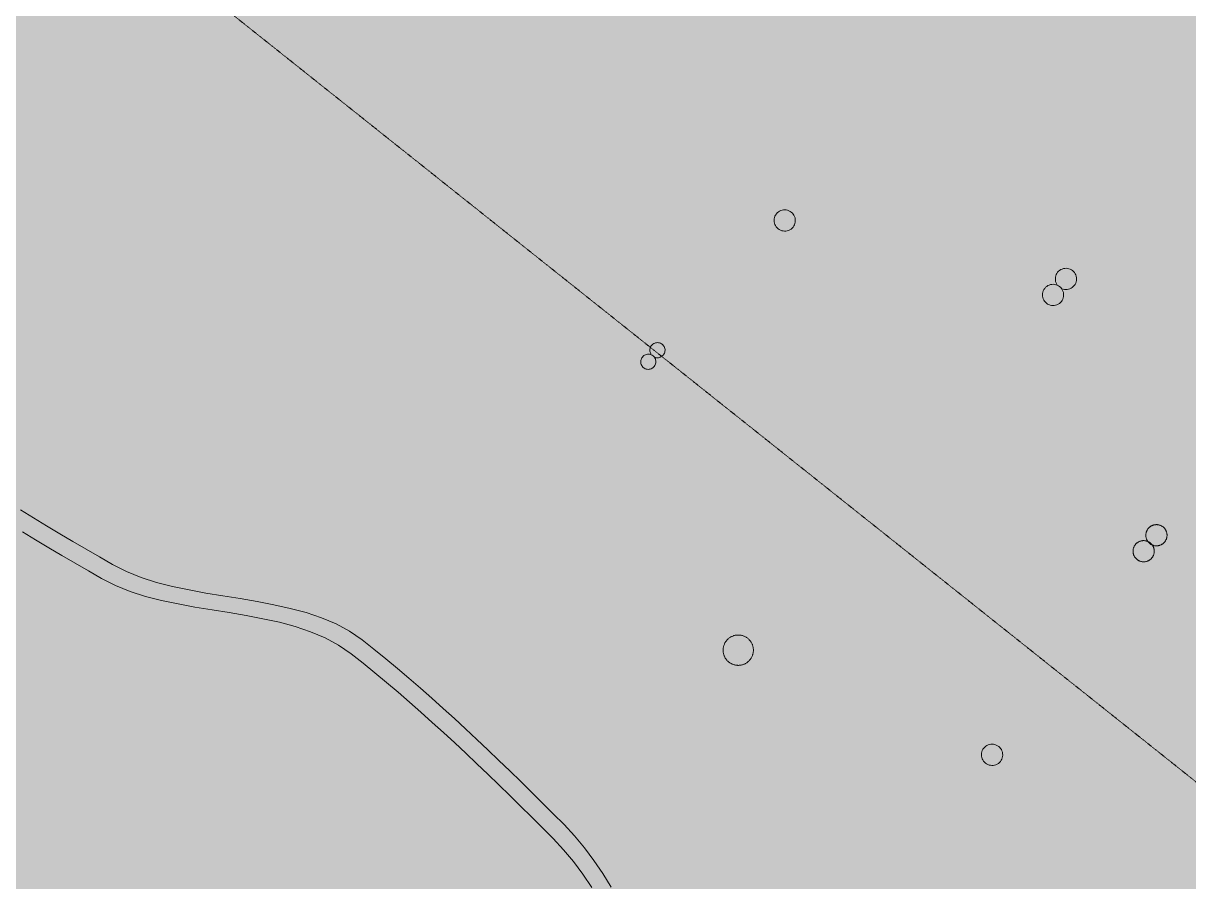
# Model space of a CAD drawing. Header units: millimetres. Extents: x -100577 to 287200, y -212120 to 238461.
# Drawn here: x 51647 to 55489, y 25988 to 28818 of the extents above; entities that cross this region are included whole.
import ezdxf

# ---------------------------------------------------------------- set-up
doc = ezdxf.new("R2010")
doc.units = ezdxf.units.MM
doc.linetypes.add('DASHDOT', pattern=[3.556, 2.54, -0.508, 0, -0.508])
for name, color, linetype, lineweight in [('02_切断（家具）', 8, 'Continuous', 18), ('06_部屋の色', 8, 'Continuous', 0), ('11_見えがかり（家具）', 8, 'Continuous', 9), ('40_通り芯', 1, 'DASHDOT', 9)]:
    doc.layers.add(name, color=color, linetype=linetype, lineweight=lineweight)

msp = doc.modelspace()

# ---------------------------------------------------------------- hatches: boundary and pattern name
at = {"layer": '02_切断（家具）'}
for points in [[(55412.1, 27111.1), (55411.1, 27109.9), (55410.3, 27108.7), (55409.2, 27107.5), (55408.3, 27106.4), (55407.1, 27105.3), (55406.1, 27104.2), (55404.8, 27103.3), (55403.7, 27102.3), (55402.4, 27101.5), (55401.2, 27100.6), (55399.8, 27099.9), (55398.5, 27099.1), (55397.1, 27098.5), (55395.7, 27097.9), (55394.2, 27097.4), (55392.8, 27096.9), (55391.3, 27096.5), (55389.8, 27096.2), (55388.3, 27095.9), (55386.8, 27095.7), (55385.3, 27095.6), (55383.8, 27095.5), (55382.2, 27095.5), (55380.7, 27095.5), (55379.2, 27095.7), (55377.7, 27095.8), (55376.2, 27096.1), (55374.7, 27096.4), (55373.2, 27096.9), (55371.8, 27097.3), (55370.3, 27097.8), (55368.9, 27098.4), (55367.5, 27099.1), (55366.2, 27099.7), (55364.8, 27100.5), (55363.6, 27101.3), (55362.3, 27102.2), (55361.1, 27103.1), (55359.9, 27104.1), (55358.8, 27105.1), (55357.7, 27106.2), (55356.7, 27107.3), (55355.7, 27108.5), (55354.7, 27109.6), (55353.9, 27110.9), (55353, 27112.2), (55352.3, 27113.5), (55351.5, 27114.8), (55350.9, 27116.3), (55350.3, 27117.6), (55349.8, 27119.1), (55349.3, 27120.5), (55348.9, 27122), (55348.6, 27123.5), (55348.3, 27125), (55348.1, 27126.5), (55348, 27128.1), (55347.9, 27129.5), (55347.9, 27131.1), (55347.9, 27132.6), (55348.1, 27134.2), (55348.3, 27135.6), (55348.6, 27137.2), (55348.8, 27138.6), (55349.3, 27140.1), (55349.7, 27141.6), (55350.2, 27143), (55350.8, 27144.4), (55351.5, 27145.8), (55352.1, 27147.2), (55352.9, 27148.5), (55353.7, 27149.8), (55354.6, 27151.1), (55355.5, 27152.3), (55356.5, 27153.4), (55357.5, 27154.6), (55358.6, 27155.6), (55359.7, 27156.7), (55360.9, 27157.7), (55362.1, 27158.6), (55363.4, 27159.5), (55364.6, 27160.3), (55366, 27161.1), (55367.3, 27161.8), (55368.7, 27162.4), (55370, 27163), (55371.5, 27163.5), (55372.9, 27164), (55374.5, 27164.4), (55375.9, 27164.8), (55377.4, 27165), (55378.9, 27165.2), (55380.5, 27165.3), (55382, 27165.5), (55383.5, 27165.4), (55385, 27165.4), (55386.6, 27165.2), (55388, 27165.1), (55389.6, 27164.8), (55391, 27164.5), (55392.5, 27164.1), (55394, 27163.7), (55395.4, 27163.1), (55396.8, 27162.6), (55398.2, 27161.9), (55399.6, 27161.2), (55400.9, 27160.4), (55402.2, 27159.6), (55403.5, 27158.7), (55404.7, 27157.9), (55405.8, 27156.8), (55407, 27155.9), (55408.1, 27154.7), (55409.1, 27153.7), (55410.1, 27152.4), (55411, 27151.3), (55411.9, 27150), (55412.7, 27148.7), (55413.5, 27147.4), (55414.2, 27146.1), (55414.8, 27144.6), (55415.4, 27143.3), (55415.9, 27141.8), (55416.4, 27140.4), (55416.8, 27138.9), (55417.2, 27137.4), (55417.4, 27135.9), (55417.6, 27134.4), (55417.8, 27132.9), (55417.9, 27131.4), (55417.8, 27129.8), (55417.8, 27128.3), (55417.6, 27126.8), (55417.5, 27125.3), (55417.2, 27123.7), (55416.9, 27122.3), (55416.5, 27120.8), (55416.1, 27119.4), (55415.5, 27117.9), (55415, 27116.5), (55414.3, 27115.1), (55413.6, 27113.8), (55412.8, 27112.4)], [(55369.9, 27058.4), (55369, 27057.2), (55368.1, 27056), (55367.1, 27054.8), (55366.1, 27053.7), (55365, 27052.6), (55363.9, 27051.5), (55362.7, 27050.6), (55361.5, 27049.6), (55360.2, 27048.7), (55359, 27047.9), (55357.6, 27047.2), (55356.3, 27046.4), (55354.9, 27045.8), (55353.5, 27045.2), (55352, 27044.7), (55350.6, 27044.2), (55349.1, 27043.8), (55347.7, 27043.5), (55346.1, 27043.2), (55344.7, 27043), (55343.1, 27042.9), (55341.6, 27042.8), (55340, 27042.8), (55338.6, 27042.8), (55337, 27043), (55335.5, 27043.1), (55334, 27043.4), (55332.5, 27043.7), (55331, 27044.2), (55329.6, 27044.6), (55328.1, 27045.1), (55326.7, 27045.7), (55325.3, 27046.4), (55324, 27047), (55322.6, 27047.8), (55321.4, 27048.6), (55320.1, 27049.5), (55318.9, 27050.4), (55317.7, 27051.4), (55316.6, 27052.4), (55315.5, 27053.5), (55314.5, 27054.6), (55313.5, 27055.8), (55312.6, 27056.9), (55311.7, 27058.2), (55310.9, 27059.5), (55310.1, 27060.8), (55309.4, 27062.1), (55308.7, 27063.6), (55308.1, 27064.9), (55307.6, 27066.4), (55307.1, 27067.8), (55306.8, 27069.3), (55306.4, 27070.8), (55306.2, 27072.3), (55305.9, 27073.8), (55305.8, 27075.4), (55305.7, 27076.8), (55305.7, 27078.4), (55305.8, 27079.9), (55305.9, 27081.5), (55306.1, 27082.9), (55306.4, 27084.5), (55306.7, 27085.9), (55307.1, 27087.4), (55307.5, 27088.9), (55308.1, 27090.3), (55308.6, 27091.7), (55309.3, 27093.1), (55309.9, 27094.5), (55310.7, 27095.8), (55311.5, 27097.1), (55312.4, 27098.4), (55313.3, 27099.5), (55314.3, 27100.7), (55315.3, 27101.9), (55316.4, 27102.9), (55317.5, 27104), (55318.7, 27105), (55319.9, 27105.9), (55321.2, 27106.8), (55322.4, 27107.6), (55323.8, 27108.4), (55325.1, 27109.1), (55326.5, 27109.7), (55327.9, 27110.3), (55329.4, 27110.8), (55330.8, 27111.3), (55332.3, 27111.7), (55333.7, 27112.1), (55335.3, 27112.3), (55336.7, 27112.5), (55338.3, 27112.6), (55339.8, 27112.8), (55341.3, 27112.7), (55342.8, 27112.7), (55344.4, 27112.5), (55345.9, 27112.4), (55347.4, 27112.1), (55348.9, 27111.8), (55350.4, 27111.4), (55351.8, 27111), (55353.3, 27110.4), (55354.6, 27109.9), (55356.1, 27109.2), (55357.4, 27108.5), (55358.7, 27107.7), (55360, 27106.9), (55361.3, 27106), (55362.5, 27105.2), (55363.7, 27104.1), (55364.8, 27103.2), (55365.9, 27102), (55366.9, 27101), (55367.9, 27099.7), (55368.8, 27098.6), (55369.7, 27097.3), (55370.5, 27096), (55371.3, 27094.7), (55372, 27093.4), (55372.7, 27091.9), (55373.3, 27090.6), (55373.8, 27089.1), (55374.3, 27087.7), (55374.6, 27086.2), (55375, 27084.7), (55375.2, 27083.2), (55375.5, 27081.7), (55375.6, 27080.2), (55375.7, 27078.7), (55375.7, 27077.1), (55375.6, 27075.6), (55375.5, 27074.1), (55375.3, 27072.6), (55375, 27071), (55374.7, 27069.6), (55374.3, 27068.1), (55373.9, 27066.7), (55373.3, 27065.2), (55372.8, 27063.8), (55372.1, 27062.4), (55371.5, 27061.1), (55370.6, 27059.7)], [(54046, 26724), (54044.7, 26722.1), (54043.4, 26720.4), (54041.9, 26718.7), (54040.6, 26717.1), (54038.9, 26715.6), (54037.4, 26714.1), (54035.7, 26712.7), (54034.1, 26711.4), (54032.2, 26710.1), (54030.4, 26708.9), (54028.4, 26707.8), (54026.6, 26706.8), (54024.5, 26705.9), (54022.6, 26705), (54020.5, 26704.3), (54018.5, 26703.6), (54016.3, 26703.1), (54014.3, 26702.6), (54012, 26702.2), (54010, 26701.9), (54007.7, 26701.7), (54005.6, 26701.6), (54003.3, 26701.6), (54001.3, 26701.7), (53999, 26701.9), (53996.9, 26702.1), (53994.7, 26702.6), (53992.6, 26702.9), (53990.4, 26703.6), (53988.4, 26704.2), (53986.3, 26705), (53984.4, 26705.7), (53982.3, 26706.7), (53980.5, 26707.6), (53978.5, 26708.8), (53976.7, 26709.9), (53974.9, 26711.2), (53973.2, 26712.4), (53971.5, 26713.9), (53969.9, 26715.3), (53968.3, 26716.9), (53966.9, 26718.4), (53965.4, 26720.2), (53964.1, 26721.8), (53962.8, 26723.7), (53961.7, 26725.4), (53960.6, 26727.4), (53959.6, 26729.3), (53958.6, 26731.3), (53957.8, 26733.2), (53957, 26735.4), (53956.4, 26737.4), (53955.8, 26739.6), (53955.3, 26741.6), (53955, 26743.9), (53954.6, 26745.9), (53954.5, 26748.2), (53954.3, 26750.3), (53954.4, 26752.5), (53954.4, 26754.6), (53954.6, 26756.9), (53954.9, 26759), (53955.3, 26761.2), (53955.7, 26763.2), (53956.3, 26765.4), (53956.9, 26767.4), (53957.7, 26769.6), (53958.5, 26771.5), (53959.5, 26773.6), (53960.4, 26775.4), (53961.6, 26777.4), (53962.6, 26779.2), (53964, 26781), (53965.2, 26782.7), (53966.7, 26784.4), (53968, 26786), (53969.7, 26787.6), (53971.2, 26789), (53973, 26790.5), (53974.6, 26791.8), (53976.5, 26793), (53978.2, 26794.2), (53980.2, 26795.3), (53982, 26796.3), (53984.1, 26797.2), (53986, 26798.1), (53988.2, 26798.8), (53990.1, 26799.5), (53992.3, 26800.1), (53994.3, 26800.6), (53996.6, 26800.9), (53998.7, 26801.2), (54000.9, 26801.4), (54003, 26801.5), (54005.3, 26801.5), (54007.4, 26801.5), (54009.6, 26801.2), (54011.7, 26801), (54014, 26800.6), (54016, 26800.2), (54018.2, 26799.6), (54020.2, 26799), (54022.3, 26798.2), (54024.3, 26797.4), (54026.3, 26796.4), (54028.2, 26795.5), (54030.1, 26794.3), (54031.9, 26793.3), (54033.8, 26791.9), (54035.4, 26790.7), (54037.2, 26789.2), (54038.7, 26787.8), (54040.3, 26786.2), (54041.8, 26784.7), (54043.2, 26782.9), (54044.5, 26781.3), (54045.8, 26779.4), (54046.9, 26777.7), (54048.1, 26775.7), (54049.1, 26773.9), (54050, 26771.8), (54050.8, 26769.9), (54051.6, 26767.7), (54052.3, 26765.8), (54052.8, 26763.5), (54053.3, 26761.5), (54053.7, 26759.3), (54054, 26757.2), (54054.2, 26754.9), (54054.3, 26752.9), (54054.3, 26750.6), (54054.2, 26748.5), (54054, 26746.2), (54053.8, 26744.2), (54053.3, 26741.9), (54052.9, 26739.9), (54052.3, 26737.7), (54051.7, 26735.7), (54050.9, 26733.6), (54050.2, 26731.6), (54049.2, 26729.6), (54048.3, 26727.7), (54047.1, 26725.7)]]:
    msp.add_hatch(color=8, dxfattribs=at).paths.add_polyline_path(points)
at = {"layer": '06_部屋の色', "true_color": 0xe9dfcf}
for points in [[(50973.3, 27824.3), (50951.2, 27877), (50930.3, 27931.4), (50910.5, 27987.2), (50891.6, 28044.1), (50873.2, 28101.7), (50855.3, 28159.8), (50837.4, 28218.1), (50819.5, 28276.2), (50801.3, 28334), (50782.4, 28391), (50762.8, 28447), (50742.2, 28501.6), (50720.2, 28554.7), (50698.7, 28608.2), (50678.9, 28664.1), (50660.7, 28721.8), (50643.5, 28780.8), (50626.9, 28840.7), (50610.5, 28900.8), (50593.9, 28960.7), (50576.7, 29019.7), (50558.4, 29077.5), (50538.7, 29133.4), (50517.2, 29186.9), (50493.3, 29237.5), (50466.8, 29284.7), (50437.2, 29327.9), (50404, 29366.7), (50366.9, 29400.4), (50327.6, 29431.3), (50288.4, 29462.3), (50285.4, 29464.7), (50388.8, 29595.7), (50680.9, 29963.9), (50778.1, 30085.9), (50973.8, 30331.4), (51267.6, 30698.3), (51562.2, 31064.4), (51857.6, 31429.9), (52153.9, 31794.7), (52451.1, 32158.8), (52650.1, 32401.6), (52749, 32522.2), (53047.9, 32884.9), (53347.5, 33247), (53648, 33608.3), (53949.3, 33968.9), (54251.5, 34328.9), (54554.5, 34688.1), (62496.7, 27973.9), (62209.2, 27633.1), (61922.5, 27291.5), (61636.6, 26949.3), (61351.5, 26606.4), (61067.2, 26262.9), (60783.6, 25918.7), (60692.9, 25808.2), (60689.8, 25804.3), (60500.9, 25573.9), (60218.9, 25228.4), (59937.8, 24882.3), (59657.4, 24535.5), (59377.9, 24188.1), (59099.1, 23840), (58913.4, 23607), (58821.2, 23491.3), (58544.1, 23141.9), (58267.7, 22791.9), (58028.5, 22487.4), (57995.8, 22518.9), (57959.2, 22553.3), (57922.2, 22587.2), (57884.6, 22620.3), (57808.8, 22685.5), (57770.8, 22718.1), (57732.8, 22750.7), (57694.7, 22783.2), (57656.5, 22815.5), (57618.2, 22847.7), (57579.8, 22879.7), (57541.2, 22911.5), (57502.5, 22943.1), (57463.5, 22974.4), (57424.3, 23005.5), (57383.9, 23035), (57341.6, 23062.1), (57297.6, 23087), (57252.2, 23110.1), (57205.5, 23131.7), (57157.9, 23152), (57109.6, 23171.4), (57060.8, 23190.2), (57011.8, 23208.7), (56962.7, 23227.2), (56913.9, 23245.9), (56865.5, 23265.3), (56817.9, 23285.6), (56771.2, 23307.1), (56725.8, 23330.2), (56681.7, 23355.1), (56639.4, 23382.1), (56599, 23411.6), (56561.3, 23444.5), (56526.7, 23481.4), (56494.8, 23521.7), (56465.1, 23565), (56437.5, 23610.7), (56411.4, 23658.5), (56386.4, 23707.7), (56362.3, 23757.9), (56314.9, 23859.4), (56290.8, 23909.8), (56266, 23959.2), (56240.1, 24007.1), (56212.6, 24053.1), (56184.8, 24098.7), (56157.9, 24145.4), (56131.7, 24193), (56105.9, 24241.1), (56080.3, 24289.5), (56054.7, 24337.9), (56028.9, 24386), (56002.6, 24433.5), (55975.7, 24480.1), (55947.8, 24525.6), (55918.8, 24569.7), (55888.4, 24612), (55856.5, 24652.2), (55822.7, 24690.2), (55786.9, 24725.6), (55748.9, 24758.1), (55708.4, 24787.5), (55665.7, 24814.1), (55621, 24838.1), (55574.5, 24859.8), (55526.3, 24879.4), (55476.7, 24897.2), (55426, 24913.5), (55374.2, 24928.5), (55321.6, 24942.5), (55268.4, 24955.7), (55214.8, 24968.4), (55161.1, 24980.9), (55107.3, 24993.3), (55053.8, 25006.1), (55000.7, 25019.4), (54948.2, 25033.5), (54896.6, 25048.7), (54846, 25065.2), (54795.4, 25081.8), (54743.9, 25097.1), (54691.6, 25111.4), (54638.7, 25125.1), (54585.5, 25138.3), (54532.2, 25151.3), (54478.9, 25164.4), (54426, 25178), (54373.6, 25192.2), (54321.9, 25207.3), (54271.2, 25223.6), (54221.6, 25241.4), (54173.4, 25260.9), (54126.7, 25282.5), (54081.9, 25306.4), (54039.1, 25332.8), (53998.5, 25362.1), (53960.4, 25394.5), (53924.6, 25429.9), (53890.9, 25467.9), (53859, 25508.3), (53828.7, 25550.7), (53799.8, 25594.8), (53771.9, 25640.3), (53744.9, 25686.8), (53718.4, 25734), (53692.2, 25781.7), (53666.2, 25829.5), (53639.9, 25877.1), (53613.3, 25924.1), (53585.9, 25970.2), (53557.6, 26015.1), (53528.1, 26058.6), (53497.2, 26100.2), (53464.6, 26139.6), (53430.1, 26176.6), (53394.4, 26212.2), (53358.7, 26247.6), (53322.9, 26283), (53287.1, 26318.3), (53251, 26353.4), (53214.9, 26388.3), (53178.6, 26423.1), (53142.1, 26457.6), (53105.5, 26491.9), (53068.6, 26525.9), (53031.5, 26559.6), (52994.2, 26593.1), (52956.6, 26626.2), (52918.8, 26658.9), (52880.6, 26691.3), (52842.2, 26723.3), (52803.4, 26754.8), (52764.2, 26785.9), (52723, 26814.4), (52678.3, 26838.4), (52630.5, 26858.5), (52580.2, 26875.3), (52527.7, 26889.4), (52473.6, 26901.4), (52418.2, 26911.9), (52362.1, 26921.4), (52305.7, 26930.5), (52249.5, 26939.9), (52194, 26950), (52139.5, 26961.6), (52086.6, 26975.2), (52035.7, 26991.3), (51987.3, 27010.6), (51941.8, 27033.7), (51898.1, 27058.9), (51854.4, 27084.3), (51810.9, 27109.8), (51767.5, 27135.5), (51724.3, 27161.4), (51681.2, 27187.5), (51638.4, 27213.9), (51595.7, 27240.5), (51553.3, 27267.5), (51511.1, 27294.7), (51469.2, 27322.3), (51427.6, 27350.2), (51386.3, 27378.6), (51345.2, 27407.3), (51304.6, 27436.4), (51264.2, 27466), (51224.3, 27496.1), (51184.7, 27526.6), (51146.9, 27559.4), (51111.9, 27595.9), (51079.8, 27635.9), (51050, 27679), (51022.5, 27725), (50997, 27773.5)], [(60059.6, 22695.2), (49371.1, 31207.6), (51259, 33542.8), (61821.8, 24875), (60940.7, 23785.1), (60967.9, 23763.1), (60087, 22673.4)], [(48444.4, 30026.3), (49371.1, 31207.6), (60059.6, 22695.2), (59194.6, 21592.6), (59222.1, 21571), (59193.3, 21534.2), (59114.6, 21595.9), (59075.3, 21626.8), (59035.9, 21657.6), (58996.6, 21688.5), (58957.2, 21719.3), (58917.9, 21750.2), (58878.5, 21781.1), (58839.2, 21811.9), (58760.5, 21873.6), (58721.2, 21904.5), (58681.8, 21935.3), (58642.5, 21966.2), (58603.1, 21997), (58563.8, 22027.9), (58524.4, 22058.7), (58485.1, 22089.6), (58445.7, 22120.4), (58406.4, 22151.3), (58367.1, 22182.1), (58327.7, 22213), (58288.8, 22244.4), (58250.8, 22276.9), (58213.4, 22310.3), (58176.6, 22344.4), (58140.2, 22379), (58104.1, 22413.9), (58068.1, 22449), (58032, 22484.1), (57995.8, 22518.9), (57959.2, 22553.3), (57922.2, 22587.2), (57884.6, 22620.3), (57808.8, 22685.5), (57770.8, 22718.1), (57732.8, 22750.7), (57694.7, 22783.2), (57656.5, 22815.5), (57618.2, 22847.7), (57579.8, 22879.7), (57541.2, 22911.5), (57502.5, 22943.1), (57463.5, 22974.4), (57424.3, 23005.5), (57383.9, 23035), (57341.6, 23062.1), (57297.6, 23087), (57252.2, 23110.1), (57205.5, 23131.7), (57157.9, 23152), (57109.6, 23171.4), (57060.8, 23190.2), (57011.8, 23208.7), (56962.7, 23227.2), (56913.9, 23245.9), (56865.5, 23265.3), (56817.9, 23285.6), (56771.2, 23307.1), (56725.8, 23330.2), (56681.7, 23355.1), (56639.4, 23382.1), (56599, 23411.6), (56561.3, 23444.5), (56526.7, 23481.4), (56494.8, 23521.7), (56465.1, 23565), (56437.5, 23610.7), (56411.4, 23658.5), (56386.4, 23707.7), (56362.3, 23757.9), (56314.9, 23859.4), (56290.8, 23909.8), (56266, 23959.2), (56240.1, 24007.1), (56212.6, 24053.1), (56184.8, 24098.7), (56157.9, 24145.4), (56131.7, 24193), (56105.9, 24241.1), (56080.3, 24289.5), (56054.7, 24337.9), (56028.9, 24386), (56002.6, 24433.5), (55975.7, 24480.1), (55947.8, 24525.6), (55918.8, 24569.7), (55888.4, 24612), (55856.5, 24652.2), (55822.7, 24690.2), (55786.9, 24725.6), (55748.9, 24758.1), (55708.4, 24787.5), (55665.7, 24814.1), (55621, 24838.1), (55574.5, 24859.8), (55526.3, 24879.4), (55476.7, 24897.2), (55426, 24913.5), (55374.2, 24928.5), (55321.6, 24942.5), (55268.4, 24955.7), (55214.8, 24968.4), (55161.1, 24980.9), (55107.3, 24993.3), (55053.8, 25006.1), (55000.7, 25019.4), (54948.2, 25033.5), (54896.6, 25048.7), (54846, 25065.2), (54795.4, 25081.8), (54743.9, 25097.1), (54691.6, 25111.4), (54638.7, 25125.1), (54585.5, 25138.3), (54532.2, 25151.3), (54478.9, 25164.4), (54426, 25178), (54373.6, 25192.2), (54321.9, 25207.3), (54271.2, 25223.6), (54221.6, 25241.4), (54173.4, 25260.9), (54126.7, 25282.5), (54081.9, 25306.4), (54039.1, 25332.8), (53998.5, 25362.1), (53960.4, 25394.5), (53924.6, 25429.9), (53890.9, 25467.9), (53859, 25508.3), (53828.7, 25550.7), (53799.8, 25594.8), (53771.9, 25640.3), (53744.9, 25686.8), (53718.4, 25734), (53692.2, 25781.7), (53666.2, 25829.5), (53639.9, 25877.1), (53613.3, 25924.1), (53585.9, 25970.2), (53557.6, 26015.1), (53528.1, 26058.6), (53497.2, 26100.2), (53464.6, 26139.6), (53430.1, 26176.6), (53394.4, 26212.2), (53358.7, 26247.6), (53322.9, 26283), (53287.1, 26318.3), (53251, 26353.4), (53214.9, 26388.3), (53178.6, 26423.1), (53142.1, 26457.6), (53105.5, 26491.9), (53068.6, 26525.9), (53031.5, 26559.6), (52994.2, 26593.1), (52956.6, 26626.2), (52918.8, 26658.9), (52880.6, 26691.3), (52842.2, 26723.3), (52803.4, 26754.8), (52764.2, 26785.9), (52723, 26814.4), (52678.3, 26838.4), (52630.5, 26858.5), (52580.2, 26875.3), (52527.7, 26889.4), (52473.6, 26901.4), (52418.2, 26911.9), (52362.1, 26921.4), (52305.7, 26930.5), (52249.5, 26939.9), (52194, 26950), (52139.5, 26961.6), (52086.6, 26975.2), (52035.7, 26991.3), (51987.3, 27010.6), (51941.8, 27033.7), (51898.1, 27058.9), (51854.4, 27084.3), (51810.9, 27109.8), (51767.5, 27135.5), (51724.3, 27161.4), (51681.2, 27187.5), (51638.4, 27213.9), (51595.7, 27240.5), (51553.3, 27267.5), (51511.1, 27294.7), (51469.2, 27322.3), (51427.6, 27350.2), (51386.3, 27378.6), (51345.2, 27407.3), (51304.6, 27436.4), (51264.2, 27466), (51224.3, 27496.1), (51184.7, 27526.6), (51146.9, 27559.4), (51111.9, 27595.9), (51079.8, 27635.9), (51050, 27679), (51022.5, 27725), (50997, 27773.5), (50973.3, 27824.3), (50951.2, 27877), (50930.3, 27931.4), (50910.5, 27987.2), (50891.6, 28044.1), (50873.2, 28101.7), (50855.3, 28159.8), (50837.4, 28218.1), (50819.5, 28276.2), (50801.3, 28334), (50782.4, 28391), (50762.8, 28447), (50742.2, 28501.6), (50720.2, 28554.7), (50698.7, 28608.2), (50678.9, 28664.1), (50660.7, 28721.8), (50643.5, 28780.8), (50626.9, 28840.7), (50610.5, 28900.8), (50593.9, 28960.7), (50576.7, 29019.7), (50558.4, 29077.5), (50538.7, 29133.4), (50517.2, 29186.9), (50493.3, 29237.5), (50466.8, 29284.7), (50437.2, 29327.9), (50404, 29366.7), (50366.9, 29400.4), (49935.3, 29741.3), (49856.9, 29803.3), (49817.6, 29834.3), (49775.2, 29861.2), (49727, 29880.8), (49674.1, 29894.3), (49617.4, 29903), (49557.8, 29908.1), (49496.4, 29910.8), (49434, 29912.4), (49371.8, 29914), (49310.6, 29917.1), (49247.1, 29917.1), (49178.4, 29910.5), (49106.4, 29899.7), (49032.9, 29887.1), (48960, 29875.1), (48889.3, 29866.1), (48822.9, 29862.5), (48762.7, 29866.6), (48710.4, 29881), (48663.1, 29901.7), (48616.4, 29923.2), (48570.8, 29946.1), (48526.6, 29970.7), (48484, 29997.5)]]:
    msp.add_hatch(color=8, dxfattribs=at).paths.add_polyline_path(points)
at = {"layer": '06_部屋の色', "true_color": 0xd8ccb8}
msp.add_hatch(color=8, dxfattribs=at).paths.add_polyline_path([(48484, 29997.5), (48526.6, 29970.7), (48570.8, 29946.1), (48616.4, 29923.2), (48663.1, 29901.7), (48710.4, 29881), (48762.7, 29866.6), (48822.9, 29862.5), (48889.3, 29866.1), (48960, 29875.1), (49032.9, 29887.1), (49106.4, 29899.7), (49178.4, 29910.5), (49247.1, 29917.1), (49310.6, 29917.1), (49371.8, 29914), (49434, 29912.4), (49496.4, 29910.8), (49557.8, 29908.1), (49617.4, 29903), (49674.1, 29894.3), (49727, 29880.8), (49775.2, 29861.2), (49817.6, 29834.3), (49856.9, 29803.3), (49896.1, 29772.3), (49935.3, 29741.3), (49974.6, 29710.3), (50013.8, 29679.3), (50053, 29648.3), (50092.2, 29617.3), (50131.5, 29586.3), (50170.7, 29555.3), (50209.9, 29524.3), (50249.2, 29493.3), (50327.6, 29431.3), (50366.9, 29400.4), (50404, 29366.7), (50437.2, 29327.9), (50466.8, 29284.7), (50493.3, 29237.5), (50517.2, 29186.9), (50538.7, 29133.4), (50558.4, 29077.5), (50576.7, 29019.7), (50593.9, 28960.7), (50610.5, 28900.8), (50626.9, 28840.7), (50643.5, 28780.8), (50660.7, 28721.8), (50678.9, 28664.1), (50698.7, 28608.2), (50720.2, 28554.7), (50742.2, 28501.6), (50762.8, 28447), (50782.4, 28391), (50801.3, 28334), (50819.5, 28276.2), (50837.4, 28218.1), (50855.3, 28159.8), (50873.2, 28101.7), (50891.6, 28044.1), (50910.5, 27987.2), (50930.3, 27931.4), (50951.2, 27877), (50973.3, 27824.3), (50997, 27773.5), (51022.5, 27725), (51050, 27679), (51079.8, 27635.9), (51111.9, 27595.9), (51146.9, 27559.4), (51184.7, 27526.6), (51224.3, 27496.1), (51264.2, 27466), (51304.6, 27436.4), (51345.2, 27407.3), (51386.3, 27378.6), (51427.6, 27350.2), (51469.2, 27322.3), (51511.1, 27294.7), (51553.3, 27267.5), (51595.7, 27240.5), (51638.4, 27213.9), (51681.2, 27187.5), (51724.3, 27161.4), (51767.5, 27135.5), (51810.9, 27109.8), (51854.4, 27084.3), (51898.1, 27058.9), (51941.8, 27033.7), (51987.3, 27010.6), (52035.7, 26991.3), (52086.6, 26975.2), (52139.5, 26961.6), (52194, 26950), (52249.5, 26939.9), (52305.7, 26930.5), (52362.1, 26921.4), (52418.2, 26911.9), (52473.6, 26901.4), (52527.7, 26889.4), (52580.2, 26875.3), (52630.5, 26858.5), (52678.3, 26838.4), (52723, 26814.4), (52764.2, 26785.9), (52803.4, 26754.8), (52842.2, 26723.3), (52880.6, 26691.3), (52918.8, 26658.9), (52956.6, 26626.2), (52994.2, 26593.1), (53031.5, 26559.6), (53068.6, 26525.9), (53105.5, 26491.9), (53142.1, 26457.6), (53178.6, 26423.1), (53214.9, 26388.3), (53251, 26353.4), (53287.1, 26318.3), (53322.9, 26283), (53358.7, 26247.6), (53394.4, 26212.2), (53430.1, 26176.6), (53464.6, 26139.6), (53497.2, 26100.2), (53528.1, 26058.6), (53557.6, 26015.1), (53585.9, 25970.2), (53613.3, 25924.1), (53639.9, 25877.1), (53666.2, 25829.5), (53692.2, 25781.7), (53718.4, 25734), (53744.9, 25686.8), (53771.9, 25640.3), (53799.8, 25594.8), (53828.7, 25550.7), (53859, 25508.3), (53890.9, 25467.9), (53924.6, 25429.9), (53960.4, 25394.5), (53998.5, 25362.1), (54039.1, 25332.8), (54081.9, 25306.4), (54126.7, 25282.5), (54173.4, 25260.9), (54221.6, 25241.4), (54271.2, 25223.6), (54321.9, 25207.3), (54373.6, 25192.2), (54426, 25178), (54478.9, 25164.4), (54532.2, 25151.3), (54585.5, 25138.3), (54638.7, 25125.1), (54691.6, 25111.4), (54743.9, 25097.1), (54795.4, 25081.8), (54846, 25065.2), (54896.6, 25048.7), (54948.2, 25033.5), (55000.7, 25019.4), (55053.8, 25006.1), (55107.3, 24993.3), (55161.1, 24980.9), (55214.8, 24968.4), (55268.4, 24955.7), (55321.6, 24942.5), (55374.2, 24928.5), (55426, 24913.5), (55476.7, 24897.2), (55526.3, 24879.4), (55574.5, 24859.8), (55621, 24838.1), (55665.7, 24814.1), (55708.4, 24787.5), (55748.9, 24758.1), (55786.9, 24725.6), (55822.7, 24690.2), (55856.5, 24652.2), (55888.4, 24612), (55918.8, 24569.7), (55947.8, 24525.6), (55975.7, 24480.1), (56002.6, 24433.5), (56028.9, 24386), (56054.7, 24337.9), (56105.9, 24241.1), (56131.7, 24193), (56157.9, 24145.4), (56184.8, 24098.7), (56212.6, 24053.1), (56240.1, 24007.1), (56266, 23959.2), (56290.8, 23909.8), (56314.9, 23859.4), (56338.6, 23808.7), (56362.3, 23757.9), (56386.4, 23707.7), (56411.4, 23658.5), (56437.5, 23610.7), (56465.1, 23565), (56494.8, 23521.7), (56526.7, 23481.4), (56561.3, 23444.5), (56599, 23411.6), (56639.4, 23382.1), (56681.7, 23355.1), (56725.8, 23330.2), (56771.2, 23307.1), (56817.9, 23285.6), (56865.5, 23265.3), (56913.9, 23245.9), (56962.7, 23227.2), (57011.8, 23208.7), (57060.8, 23190.2), (57109.6, 23171.4), (57157.9, 23152), (57205.5, 23131.7), (57252.2, 23110.1), (57297.6, 23087), (57341.6, 23062.1), (57383.9, 23035), (57424.3, 23005.5), (57463.5, 22974.4), (57502.5, 22943.1), (57541.2, 22911.5), (57579.8, 22879.7), (57618.2, 22847.7), (57656.5, 22815.5), (57694.7, 22783.2), (57732.8, 22750.7), (57770.8, 22718.1), (57808.8, 22685.5), (57846.7, 22652.9), (57884.6, 22620.3), (57922.2, 22587.2), (57959.2, 22553.3), (57995.8, 22518.9), (58032, 22484.1), (58068.1, 22449), (58104.1, 22413.9), (58140.2, 22379), (58176.6, 22344.4), (58213.4, 22310.3), (58250.8, 22276.9), (58288.8, 22244.4), (58327.7, 22213), (58367.1, 22182.1), (58406.4, 22151.3), (58445.7, 22120.4), (58485.1, 22089.6), (58524.4, 22058.7), (58563.8, 22027.9), (58603.1, 21997), (58642.5, 21966.2), (58681.8, 21935.3), (58721.2, 21904.5), (58760.5, 21873.6), (58839.2, 21811.9), (58878.5, 21781.1), (58917.9, 21750.2), (58957.2, 21719.3), (58996.6, 21688.5), (59035.9, 21657.6), (59075.3, 21626.8), (59114.6, 21595.9), (59193.3, 21534.2), (58357.3, 20468.5), (47516.8, 28845.6), (48443.6, 30026.9)])

# ---------------------------------------------------------------- linework, layer by layer
at = {"layer": '02_切断（家具）'}
for points in [[(55412.1, 27111.1), (55411.1, 27109.9), (55410.3, 27108.7), (55409.2, 27107.5), (55408.3, 27106.4), (55407.1, 27105.3), (55406.1, 27104.2), (55404.8, 27103.3), (55403.7, 27102.3), (55402.4, 27101.5), (55401.2, 27100.6), (55399.8, 27099.9), (55398.5, 27099.1), (55397.1, 27098.5), (55395.7, 27097.9), (55394.2, 27097.4), (55392.8, 27096.9), (55391.3, 27096.5), (55389.8, 27096.2), (55388.3, 27095.9), (55386.8, 27095.7), (55385.3, 27095.6), (55383.8, 27095.5), (55382.2, 27095.5), (55380.7, 27095.5), (55379.2, 27095.7), (55377.7, 27095.8), (55376.2, 27096.1), (55374.7, 27096.4), (55373.2, 27096.9), (55371.8, 27097.3), (55370.3, 27097.8), (55368.9, 27098.4), (55367.5, 27099.1), (55366.2, 27099.7), (55364.8, 27100.5), (55363.6, 27101.3), (55362.3, 27102.2), (55361.1, 27103.1), (55359.9, 27104.1), (55358.8, 27105.1), (55357.7, 27106.2), (55356.7, 27107.3), (55355.7, 27108.5), (55354.7, 27109.6), (55353.9, 27110.9), (55353, 27112.2), (55352.3, 27113.5), (55351.5, 27114.8), (55350.9, 27116.3), (55350.3, 27117.6), (55349.8, 27119.1), (55349.3, 27120.5), (55348.9, 27122), (55348.6, 27123.5), (55348.3, 27125), (55348.1, 27126.5), (55348, 27128.1), (55347.9, 27129.5), (55347.9, 27131.1), (55347.9, 27132.6), (55348.1, 27134.2), (55348.3, 27135.6), (55348.6, 27137.2), (55348.8, 27138.6), (55349.3, 27140.1), (55349.7, 27141.6), (55350.2, 27143), (55350.8, 27144.4), (55351.5, 27145.8), (55352.1, 27147.2), (55352.9, 27148.5), (55353.7, 27149.8), (55354.6, 27151.1), (55355.5, 27152.3), (55356.5, 27153.4), (55357.5, 27154.6), (55358.6, 27155.6), (55359.7, 27156.7), (55360.9, 27157.7), (55362.1, 27158.6), (55363.4, 27159.5), (55364.6, 27160.3), (55366, 27161.1), (55367.3, 27161.8), (55368.7, 27162.4), (55370, 27163), (55371.5, 27163.5), (55372.9, 27164), (55374.5, 27164.4), (55375.9, 27164.8), (55377.4, 27165), (55378.9, 27165.2), (55380.5, 27165.3), (55382, 27165.5), (55383.5, 27165.4), (55385, 27165.4), (55386.6, 27165.2), (55388, 27165.1), (55389.6, 27164.8), (55391, 27164.5), (55392.5, 27164.1), (55394, 27163.7), (55395.4, 27163.1), (55396.8, 27162.6), (55398.2, 27161.9), (55399.6, 27161.2), (55400.9, 27160.4), (55402.2, 27159.6), (55403.5, 27158.7), (55404.7, 27157.9), (55405.8, 27156.8), (55407, 27155.9), (55408.1, 27154.7), (55409.1, 27153.7), (55410.1, 27152.4), (55411, 27151.3), (55411.9, 27150), (55412.7, 27148.7), (55413.5, 27147.4), (55414.2, 27146.1), (55414.8, 27144.6), (55415.4, 27143.3), (55415.9, 27141.8), (55416.4, 27140.4), (55416.8, 27138.9), (55417.2, 27137.4), (55417.4, 27135.9), (55417.6, 27134.4), (55417.8, 27132.9), (55417.9, 27131.4), (55417.8, 27129.8), (55417.8, 27128.3), (55417.6, 27126.8), (55417.5, 27125.3), (55417.2, 27123.7), (55416.9, 27122.3), (55416.5, 27120.8), (55416.1, 27119.4), (55415.5, 27117.9), (55415, 27116.5), (55414.3, 27115.1), (55413.6, 27113.8), (55412.8, 27112.4), (55412.1, 27111.1)], [(55369.9, 27058.4), (55369, 27057.2), (55368.1, 27056), (55367.1, 27054.8), (55366.1, 27053.7), (55365, 27052.6), (55363.9, 27051.5), (55362.7, 27050.6), (55361.5, 27049.6), (55360.2, 27048.7), (55359, 27047.9), (55357.6, 27047.2), (55356.3, 27046.4), (55354.9, 27045.8), (55353.5, 27045.2), (55352, 27044.7), (55350.6, 27044.2), (55349.1, 27043.8), (55347.7, 27043.5), (55346.1, 27043.2), (55344.7, 27043), (55343.1, 27042.9), (55341.6, 27042.8), (55340, 27042.8), (55338.6, 27042.8), (55337, 27043), (55335.5, 27043.1), (55334, 27043.4), (55332.5, 27043.7), (55331, 27044.2), (55329.6, 27044.6), (55328.1, 27045.1), (55326.7, 27045.7), (55325.3, 27046.4), (55324, 27047), (55322.6, 27047.8), (55321.4, 27048.6), (55320.1, 27049.5), (55318.9, 27050.4), (55317.7, 27051.4), (55316.6, 27052.4), (55315.5, 27053.5), (55314.5, 27054.6), (55313.5, 27055.8), (55312.6, 27056.9), (55311.7, 27058.2), (55310.9, 27059.5), (55310.1, 27060.8), (55309.4, 27062.1), (55308.7, 27063.6), (55308.1, 27064.9), (55307.6, 27066.4), (55307.1, 27067.8), (55306.8, 27069.3), (55306.4, 27070.8), (55306.2, 27072.3), (55305.9, 27073.8), (55305.8, 27075.4), (55305.7, 27076.8), (55305.7, 27078.4), (55305.8, 27079.9), (55305.9, 27081.5), (55306.1, 27082.9), (55306.4, 27084.5), (55306.7, 27085.9), (55307.1, 27087.4), (55307.5, 27088.9), (55308.1, 27090.3), (55308.6, 27091.7), (55309.3, 27093.1), (55309.9, 27094.5), (55310.7, 27095.8), (55311.5, 27097.1), (55312.4, 27098.4), (55313.3, 27099.5), (55314.3, 27100.7), (55315.3, 27101.9), (55316.4, 27102.9), (55317.5, 27104), (55318.7, 27105), (55319.9, 27105.9), (55321.2, 27106.8), (55322.4, 27107.6), (55323.8, 27108.4), (55325.1, 27109.1), (55326.5, 27109.7), (55327.9, 27110.3), (55329.4, 27110.8), (55330.8, 27111.3), (55332.3, 27111.7), (55333.7, 27112.1), (55335.3, 27112.3), (55336.7, 27112.5), (55338.3, 27112.6), (55339.8, 27112.8), (55341.3, 27112.7), (55342.8, 27112.7), (55344.4, 27112.5), (55345.9, 27112.4), (55347.4, 27112.1), (55348.9, 27111.8), (55350.4, 27111.4), (55351.8, 27111), (55353.3, 27110.4), (55354.6, 27109.9), (55356.1, 27109.2), (55357.4, 27108.5), (55358.7, 27107.7), (55360, 27106.9), (55361.3, 27106), (55362.5, 27105.2), (55363.7, 27104.1), (55364.8, 27103.2), (55365.9, 27102), (55366.9, 27101), (55367.9, 27099.7), (55368.8, 27098.6), (55369.7, 27097.3), (55370.5, 27096), (55371.3, 27094.7), (55372, 27093.4), (55372.7, 27091.9), (55373.3, 27090.6), (55373.8, 27089.1), (55374.3, 27087.7), (55374.6, 27086.2), (55375, 27084.7), (55375.2, 27083.2), (55375.5, 27081.7), (55375.6, 27080.2), (55375.7, 27078.7), (55375.7, 27077.1), (55375.6, 27075.6), (55375.5, 27074.1), (55375.3, 27072.6), (55375, 27071), (55374.7, 27069.6), (55374.3, 27068.1), (55373.9, 27066.7), (55373.3, 27065.2), (55372.8, 27063.8), (55372.1, 27062.4), (55371.5, 27061.1), (55370.6, 27059.7), (55369.9, 27058.4)], [(54046, 26724), (54044.7, 26722.1), (54043.4, 26720.4), (54041.9, 26718.7), (54040.6, 26717.1), (54038.9, 26715.6), (54037.4, 26714.1), (54035.7, 26712.7), (54034.1, 26711.4), (54032.2, 26710.1), (54030.4, 26708.9), (54028.4, 26707.8), (54026.6, 26706.8), (54024.5, 26705.9), (54022.6, 26705), (54020.5, 26704.3), (54018.5, 26703.6), (54016.3, 26703.1), (54014.3, 26702.6), (54012, 26702.2), (54010, 26701.9), (54007.7, 26701.7), (54005.6, 26701.6), (54003.3, 26701.6), (54001.3, 26701.7), (53999, 26701.9), (53996.9, 26702.1), (53994.7, 26702.6), (53992.6, 26702.9), (53990.4, 26703.6), (53988.4, 26704.2), (53986.3, 26705), (53984.4, 26705.7), (53982.3, 26706.7), (53980.5, 26707.6), (53978.5, 26708.8), (53976.7, 26709.9), (53974.9, 26711.2), (53973.2, 26712.4), (53971.5, 26713.9), (53969.9, 26715.3), (53968.3, 26716.9), (53966.9, 26718.4), (53965.4, 26720.2), (53964.1, 26721.8), (53962.8, 26723.7), (53961.7, 26725.4), (53960.6, 26727.4), (53959.6, 26729.3), (53958.6, 26731.3), (53957.8, 26733.2), (53957, 26735.4), (53956.4, 26737.4), (53955.8, 26739.6), (53955.3, 26741.6), (53955, 26743.9), (53954.6, 26745.9), (53954.5, 26748.2), (53954.3, 26750.3), (53954.4, 26752.5), (53954.4, 26754.6), (53954.6, 26756.9), (53954.9, 26759), (53955.3, 26761.2), (53955.7, 26763.2), (53956.3, 26765.4), (53956.9, 26767.4), (53957.7, 26769.6), (53958.5, 26771.5), (53959.5, 26773.6), (53960.4, 26775.4), (53961.6, 26777.4), (53962.6, 26779.2), (53964, 26781), (53965.2, 26782.7), (53966.7, 26784.4), (53968, 26786), (53969.7, 26787.6), (53971.2, 26789), (53973, 26790.5), (53974.6, 26791.8), (53976.5, 26793), (53978.2, 26794.2), (53980.2, 26795.3), (53982, 26796.3), (53984.1, 26797.2), (53986, 26798.1), (53988.2, 26798.8), (53990.1, 26799.5), (53992.3, 26800.1), (53994.3, 26800.6), (53996.6, 26800.9), (53998.7, 26801.2), (54000.9, 26801.4), (54003, 26801.5), (54005.3, 26801.5), (54007.4, 26801.5), (54009.6, 26801.2), (54011.7, 26801), (54014, 26800.6), (54016, 26800.2), (54018.2, 26799.6), (54020.2, 26799), (54022.3, 26798.2), (54024.3, 26797.4), (54026.3, 26796.4), (54028.2, 26795.5), (54030.1, 26794.3), (54031.9, 26793.3), (54033.8, 26791.9), (54035.4, 26790.7), (54037.2, 26789.2), (54038.7, 26787.8), (54040.3, 26786.2), (54041.8, 26784.7), (54043.2, 26782.9), (54044.5, 26781.3), (54045.8, 26779.4), (54046.9, 26777.7), (54048.1, 26775.7), (54049.1, 26773.9), (54050, 26771.8), (54050.8, 26769.9), (54051.6, 26767.7), (54052.3, 26765.8), (54052.8, 26763.5), (54053.3, 26761.5), (54053.7, 26759.3), (54054, 26757.2), (54054.2, 26754.9), (54054.3, 26752.9), (54054.3, 26750.6), (54054.2, 26748.5), (54054, 26746.2), (54053.8, 26744.2), (54053.3, 26741.9), (54052.9, 26739.9), (54052.3, 26737.7), (54051.7, 26735.7), (54050.9, 26733.6), (54050.2, 26731.6), (54049.2, 26729.6), (54048.3, 26727.7), (54047.1, 26725.7), (54046, 26724)]]:
    msp.add_lwpolyline(points, dxfattribs=at)
at = {"layer": '11_見えがかり（家具）'}
for points in [[(54127.4, 28186.1), (54130, 28189.9), (54133.1, 28193.3), (54136.6, 28196.2), (54140.4, 28198.7), (54144.6, 28200.7), (54148.9, 28202.1), (54153.4, 28202.9), (54158, 28203.1), (54162.6, 28202.7), (54167.1, 28201.7), (54171.4, 28200.2), (54175.4, 28198.1), (54179.2, 28195.5), (54182.6, 28192.4), (54185.5, 28188.9), (54188, 28185.1), (54190, 28180.9), (54191.4, 28176.6), (54192.2, 28172.1), (54192.4, 28167.5), (54192, 28162.9), (54191.1, 28158.5), (54189.5, 28154.1), (54187.4, 28150.1), (54184.8, 28146.3), (54181.7, 28142.9), (54178.2, 28140), (54174.4, 28137.5), (54170.2, 28135.5), (54165.9, 28134.1), (54161.4, 28133.3), (54156.8, 28133.1), (54152.2, 28133.5), (54147.8, 28134.5), (54143.5, 28136), (54139.4, 28138.1), (54135.6, 28140.7), (54132.2, 28143.8), (54129.3, 28147.3), (54126.8, 28151.1), (54124.8, 28155.3), (54123.5, 28159.6), (54122.6, 28164.1), (54122.4, 28168.7), (54122.8, 28173.3), (54123.8, 28177.8), (54125.3, 28182.1), (54127.4, 28186.1)], [(55054.6, 27993.6), (55057.2, 27997.3), (55060.3, 28000.7), (55063.8, 28003.7), (55067.6, 28006.2), (55071.8, 28008.1), (55076.1, 28009.5), (55080.6, 28010.3), (55085.2, 28010.5), (55089.8, 28010.2), (55094.3, 28009.2), (55098.6, 28007.6), (55102.6, 28005.6), (55106.4, 28002.9), (55109.8, 27999.9), (55112.7, 27996.4), (55115.2, 27992.5), (55117.2, 27988.4), (55118.6, 27984), (55119.4, 27979.5), (55119.6, 27974.9), (55119.2, 27970.4), (55118.3, 27965.9), (55116.7, 27961.6), (55114.6, 27957.5), (55112, 27953.8), (55108.9, 27950.4), (55105.4, 27947.4), (55101.6, 27944.9), (55097.4, 27943), (55093.1, 27941.6), (55088.6, 27940.8), (55084, 27940.6), (55079.4, 27940.9), (55075, 27941.9), (55073.1, 27942.6)], [(55054.8, 27957.3), (55054, 27958.6), (55052, 27962.7), (55050.6, 27967.1), (55049.8, 27971.6), (55049.6, 27976.2), (55050, 27980.7), (55051, 27985.2), (55052.5, 27989.5), (55054.6, 27993.6)], [(55012, 27940.7), (55014.6, 27944.4), (55017.7, 27947.8), (55021.2, 27950.8), (55025.1, 27953.3), (55029.2, 27955.2), (55033.6, 27956.6), (55038.1, 27957.4), (55042.6, 27957.7), (55047.2, 27957.3), (55051.7, 27956.3), (55056, 27954.8), (55060.1, 27952.7), (55063.8, 27950.1), (55067.2, 27947), (55070.2, 27943.5), (55072.6, 27939.6), (55074.6, 27935.5), (55076, 27931.1), (55076.8, 27926.6), (55077, 27922), (55076.6, 27917.5), (55075.7, 27913), (55074.1, 27908.7), (55072, 27904.6), (55069.4, 27900.9), (55066.3, 27897.5), (55062.8, 27894.5), (55059, 27892), (55054.9, 27890.1), (55050.5, 27888.7), (55046, 27887.9), (55041.4, 27887.7), (55036.9, 27888), (55032.4, 27889), (55028.1, 27890.6), (55024, 27892.7), (55020.2, 27895.3), (55016.9, 27898.3), (55013.9, 27901.8), (55011.4, 27905.7), (55009.5, 27909.8), (55008.1, 27914.2), (55007.3, 27918.7), (55007, 27923.3), (55007.4, 27927.8), (55008.4, 27932.3), (55009.9, 27936.6), (55012, 27940.7)], [(53716.5, 27727.9), (53716.2, 27728.4), (53714.8, 27731.3), (53713.8, 27734.5), (53713.2, 27737.7), (53713.1, 27740.9), (53713.3, 27744.2), (53714, 27747.4)], [(53714, 27747.4), (53715.1, 27750.5), (53716.6, 27753.4), (53718.5, 27756.1), (53720.7, 27758.5), (53723.2, 27760.6), (53725.9, 27762.4), (53728.9, 27763.8), (53732, 27764.8), (53735.2, 27765.3), (53738.5, 27765.5), (53741.8, 27765.2), (53744.9, 27764.5), (53748, 27763.4), (53750.9, 27761.9), (53753.6, 27760.1), (53756, 27757.9), (53758.2, 27755.4), (53759.9, 27752.6), (53761.3, 27749.7), (53762.3, 27746.5), (53762.9, 27743.3), (53763.1, 27740.1), (53762.8, 27736.8), (53762.1, 27733.6), (53761, 27730.5), (53759.5, 27727.6), (53757.6, 27724.9), (53752.9, 27720.4), (53747.2, 27717.2), (53744.1, 27716.2), (53740.9, 27715.7), (53737.6, 27715.5), (53734.4, 27715.8), (53731.2, 27716.5), (53730.6, 27716.7)], [(53683.7, 27709.3), (53684.8, 27712.4), (53686.3, 27715.3), (53688.2, 27717.9), (53690.4, 27720.4), (53692.9, 27722.5), (53695.6, 27724.3), (53698.6, 27725.6), (53701.7, 27726.6), (53704.9, 27727.2), (53708.2, 27727.4), (53711.4, 27727.1), (53714.6, 27726.4), (53717.7, 27725.3), (53720.6, 27723.8), (53723.3, 27722), (53725.7, 27719.8), (53727.8, 27717.3), (53729.6, 27714.5), (53731, 27711.5), (53732, 27708.4), (53732.6, 27705.2), (53732.7, 27701.9), (53732.5, 27698.7), (53731.8, 27695.5), (53730.7, 27692.4), (53729.2, 27689.5), (53727.3, 27686.8), (53722.6, 27682.3), (53716.9, 27679.1), (53713.8, 27678.1), (53710.6, 27677.5), (53707.3, 27677.4), (53704, 27677.7), (53700.9, 27678.4), (53697.8, 27679.5), (53694.9, 27681), (53692.2, 27682.8), (53689.8, 27685), (53687.6, 27687.5), (53685.9, 27690.3), (53684.5, 27693.2), (53683.5, 27696.3), (53682.9, 27699.6), (53682.7, 27702.8), (53683, 27706.1), (53683.7, 27709.3)], [(51638.4, 27213.9), (51681.2, 27187.5), (51724.3, 27161.4), (51767.5, 27135.5), (51810.9, 27109.8), (51854.4, 27084.3), (51898.1, 27058.9), (51941.8, 27033.7), (51987.3, 27010.6), (52035.7, 26991.3), (52086.6, 26975.2), (52139.5, 26961.6), (52194, 26950), (52249.5, 26939.9), (52305.7, 26930.5), (52362.1, 26921.4), (52418.2, 26911.9), (52473.6, 26901.4), (52527.7, 26889.4), (52580.2, 26875.3), (52630.5, 26858.5), (52678.3, 26838.4), (52723, 26814.4), (52764.2, 26785.9), (52803.4, 26754.8), (52842.2, 26723.3), (52880.6, 26691.3), (52918.8, 26658.9), (52956.6, 26626.2), (52994.2, 26593.1), (53031.5, 26559.6), (53068.6, 26525.9), (53105.5, 26491.9), (53142.1, 26457.6), (53178.6, 26423.1), (53214.9, 26388.3), (53251, 26353.4), (53287.1, 26318.3), (53322.9, 26283), (53358.7, 26247.6), (53394.4, 26212.2), (53430.1, 26176.6), (53464.6, 26139.6), (53497.2, 26100.2), (53528.1, 26058.6), (53557.6, 26015.1), (53585.9, 25970.2)], [(53521.7, 25969.4), (53492.2, 26012.8), (53461.3, 26054.4), (53428.7, 26093.8), (53394.1, 26130.8), (53358.5, 26166.3), (53322.8, 26201.8), (53287, 26237.2), (53251.1, 26272.4), (53215.1, 26307.5), (53178.9, 26342.5), (53142.6, 26377.2), (53106.1, 26411.7), (53069.5, 26446), (53032.6, 26480), (52995.5, 26513.7), (52958.2, 26547.1), (52920.6, 26580.2), (52882.7, 26612.9), (52844.6, 26645.3), (52806.1, 26677.3), (52767.3, 26708.8), (52728.1, 26739.9), (52686.9, 26768.4), (52642.2, 26792.4), (52594.4, 26812.5), (52544, 26829.3), (52491.6, 26843.4), (52437.4, 26855.4), (52382, 26865.8), (52325.9, 26875.3), (52269.6, 26884.4), (52213.3, 26893.8), (52157.8, 26903.9), (52103.3, 26915.5), (52050.4, 26929), (51999.5, 26945.1), (51951.1, 26964.5), (51905.6, 26987.5), (51861.8, 27012.7), (51818.2, 27038.1), (51774.6, 27063.6), (51731.2, 27089.2), (51688, 27115.1), (51644.9, 27141.2)], [(54811, 26424.7), (54813.6, 26428.4), (54816.7, 26431.8), (54820.2, 26434.8), (54824, 26437.3), (54828.2, 26439.2), (54832.5, 26440.6), (54837, 26441.4), (54841.6, 26441.6), (54846.2, 26441.3), (54850.6, 26440.3), (54854.9, 26438.7), (54859, 26436.6), (54862.8, 26434), (54866.2, 26431), (54869.1, 26427.5), (54871.6, 26423.6), (54873.5, 26419.5), (54874.9, 26415.1), (54875.8, 26410.6), (54876, 26406), (54875.6, 26401.5), (54874.6, 26397), (54873.1, 26392.7), (54871, 26388.6), (54868.4, 26384.9), (54865.3, 26381.5), (54861.8, 26378.5), (54857.9, 26376), (54853.8, 26374.1), (54849.4, 26372.7), (54844.9, 26371.9), (54840.4, 26371.7), (54835.8, 26372), (54831.3, 26373), (54827, 26374.5), (54823, 26376.6), (54819.2, 26379.3), (54815.8, 26382.3), (54812.8, 26385.8), (54810.4, 26389.7), (54808.4, 26393.8), (54807, 26398.2), (54806.2, 26402.7), (54806, 26407.3), (54806.4, 26411.8), (54807.3, 26416.3), (54808.9, 26420.6), (54811, 26424.7)]]:
    msp.add_lwpolyline(points, dxfattribs=at)
at = {"layer": '40_通り芯'}
msp.add_lwpolyline([(62669.3, 20618.3), (47493.9, 32704.1)], dxfattribs=at)

doc.saveas('drawing.dxf')
